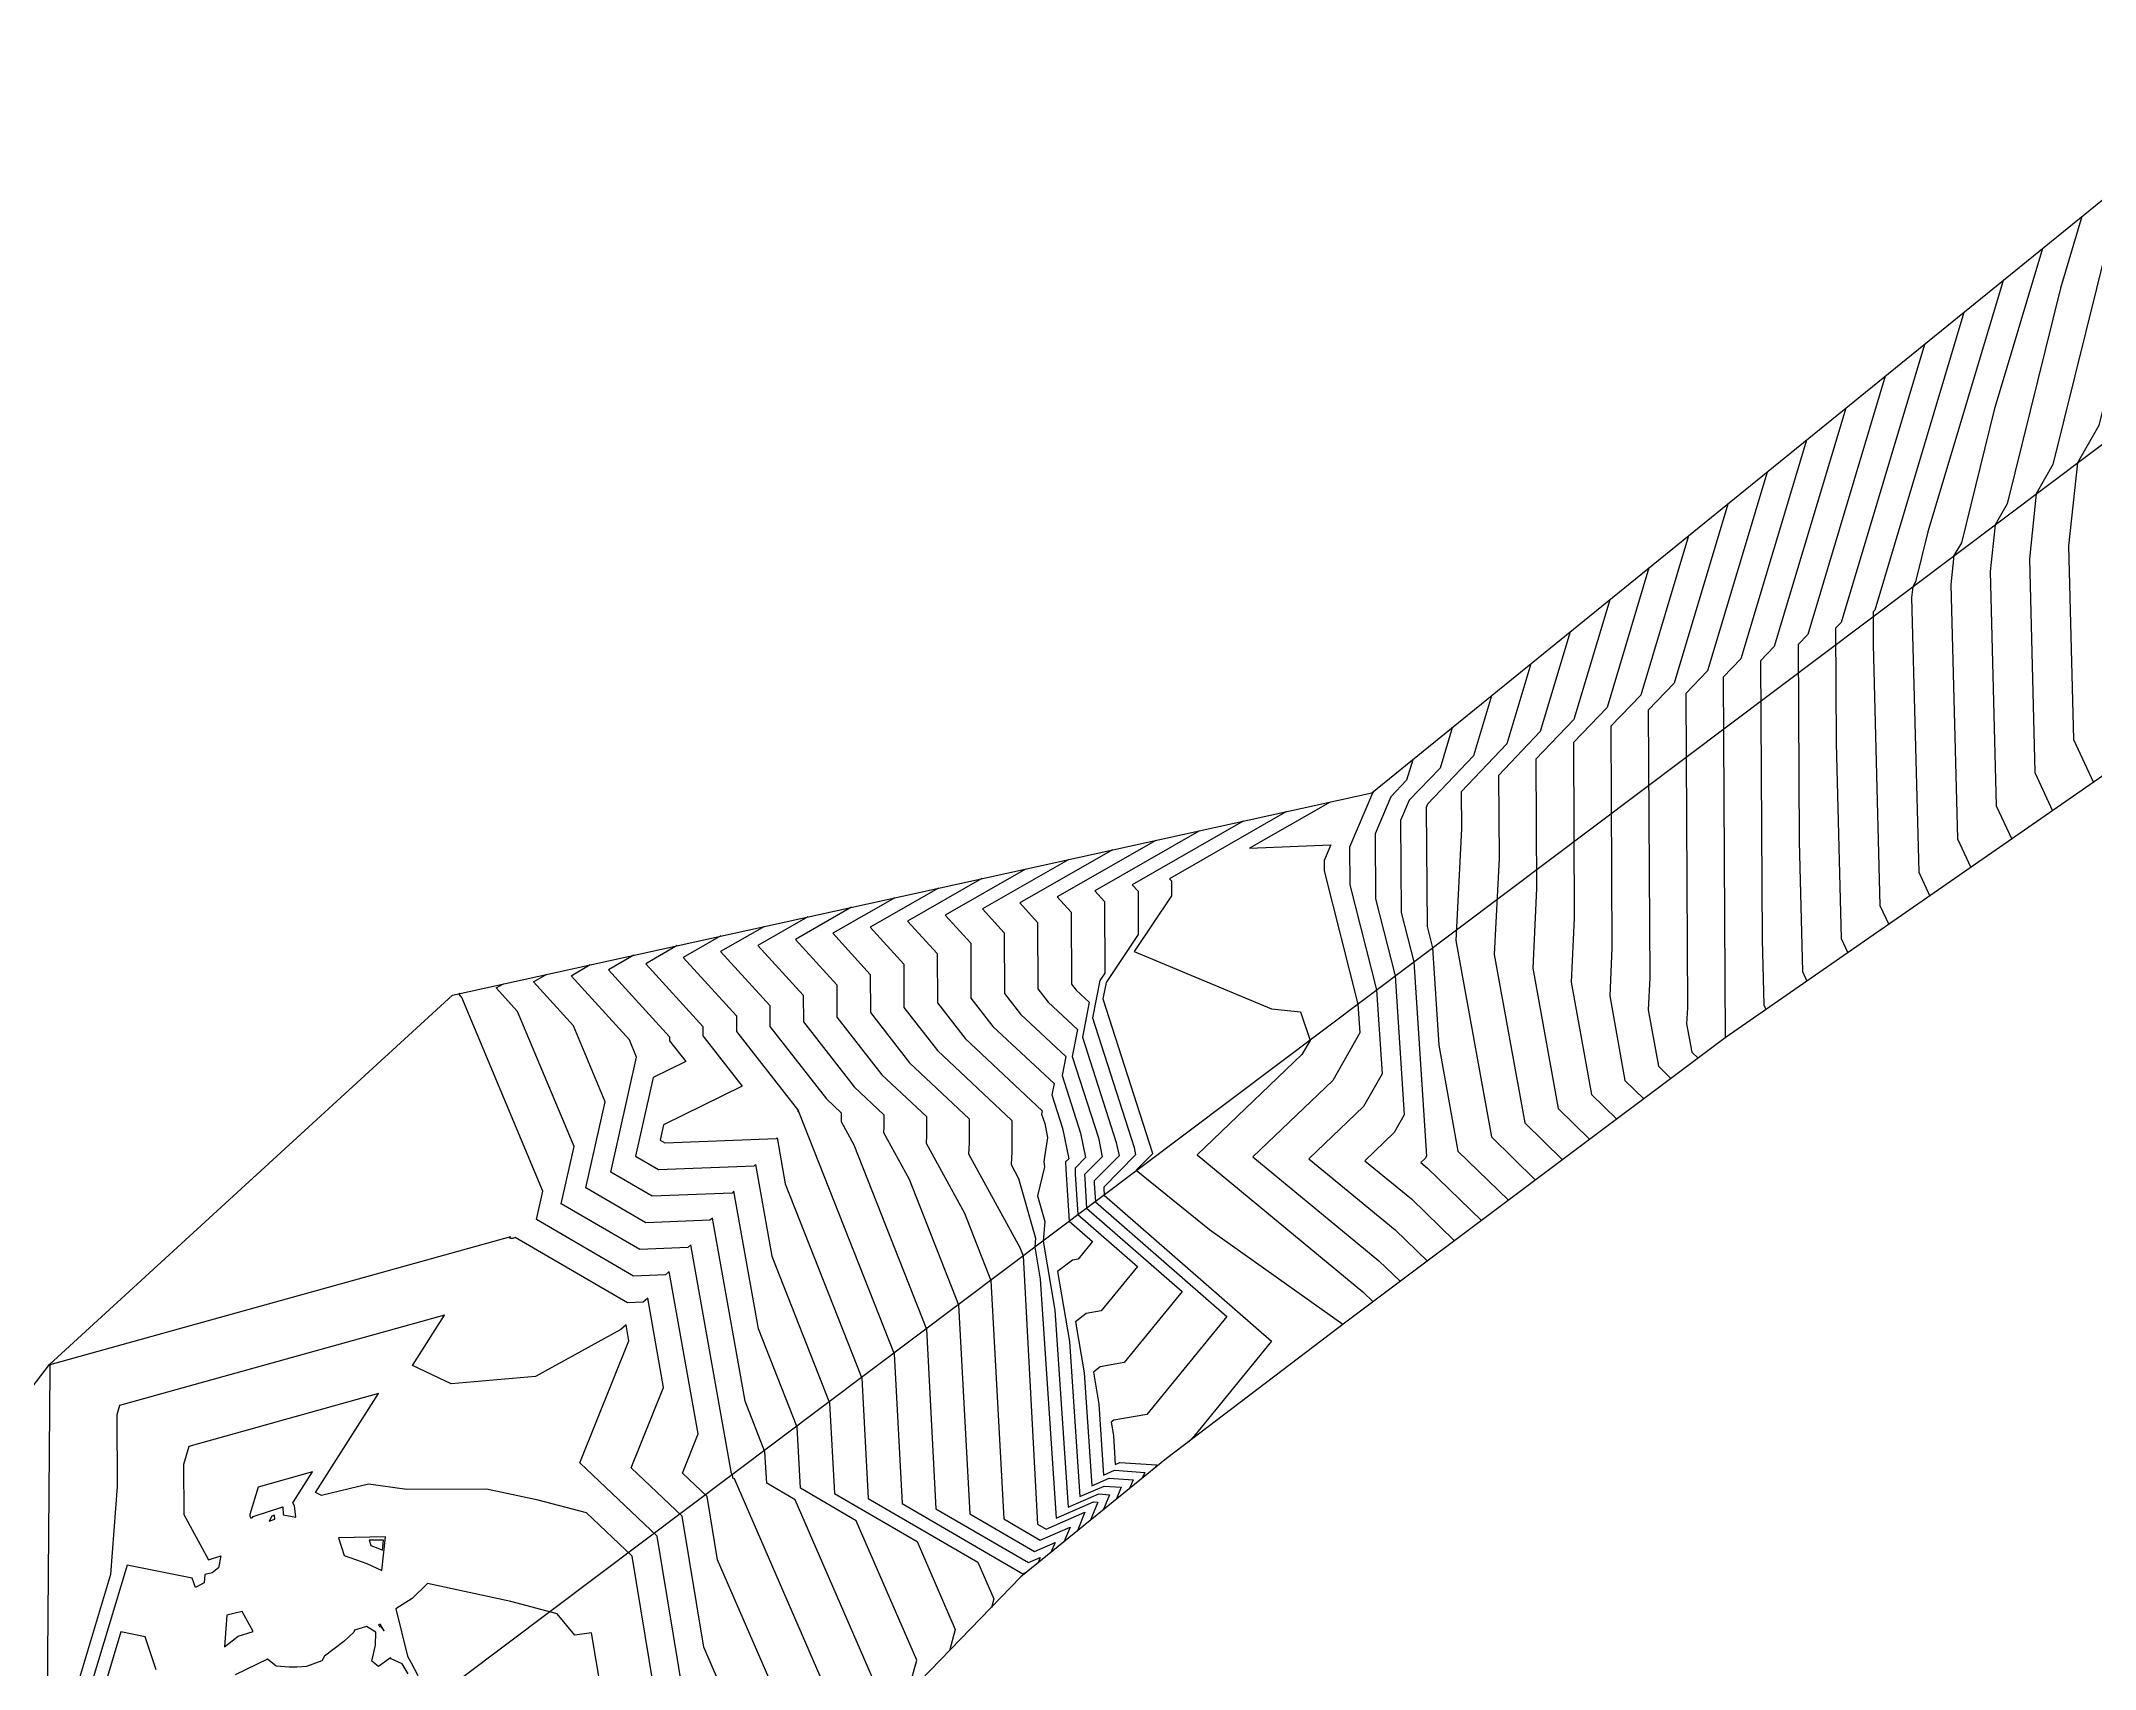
# Model space of a CAD drawing. Header units: metres. Extents: x 419533 to 423558, y 4805342 to 4807578.
# Drawn here: x 421936.5 to 422068.9, y 4806623.2 to 4806728.1 of the extents above; entities that cross this region are included whole.
import ezdxf

# ---------------------------------------------------------------- set-up
doc = ezdxf.new("R2010")
doc.units = ezdxf.units.M
doc.linetypes.add('PHANTOM', pattern=[2.5, 1.25, -0.25, 0.25, -0.25, 0.25, -0.25])
for name, color, linetype in [('C-TINN-BNDY', 110, 'Continuous'), ('C-TOPO-MAJR', 9, 'Continuous'), ('C-TOPO-MINR', 8, 'Continuous'), ('LS', 7, 'Continuous')]:
    doc.layers.add(name, color=color, linetype=linetype)
doc.styles.get("Standard").update_dxf_attribs({"font": 'simplex.shx'})

# ---------------------------------------------------------------- blocks, each defined once
blk = doc.blocks.new('AN30 +0 +0')
at = {"linetype": 'PHANTOM', "flags": 128}
for points in [[(0, -11.38), (0, 11.38)], [(-11.38, 0), (11.38, 0)]]:
    blk.add_lwpolyline(points, dxfattribs=at)
at = {"flags": 128}
blk.add_lwpolyline([(-4.74, -4.74), (-4.74, 4.74), (4.74, 4.74), (4.74, -4.74)], close=True, dxfattribs=at)
at = {"layer": 'LS', "insert": (-3.27, -0.38), "char_height": 0.5158, "width": 9.1359, "attachment_point": 1}
blk.add_mtext('AN30\\PBase +0 Leg +0', dxfattribs=at)
blk = doc.blocks.new('tower_bases_layout_1')
at = {"color": 31, "lineweight": 30, "true_color": 0xffbd7a, "elevation": 1718.01}
blk.add_lwpolyline([(423449.83, 4807399.59), (423130.59, 4807500.11), (421950.92, 4806613), (421795.04, 4806430.99), (421305.02, 4806147.04), (421305.02, 4806147.04), (420630.08, 4805770.97), (419765.16, 4805549.54), (419617.36, 4805580.09)], dxfattribs=at)
at = {"rotation": 43.1830892}
blk.add_blockref('AN30 +0 +0', (421950.92, 4806613, 1838.95), dxfattribs=at)
blk = doc.blocks.new('leg_extensions_profiles_1')
at = {"layer": 'C-TINN-BNDY', "color": 110, "linetype": 'Continuous', "lineweight": -3, "flags": 128}
for points in [[(421683.42, 4806388.82), (421712.4, 4806406.06), (421781.85, 4806450.72), (421828.57, 4806494), (421862.82, 4806545.2), (421884.36, 4806573.83), (421937.08, 4806642.77), (421963.05, 4806666.59), (422022.31, 4806679.62), (422070.08, 4806718.41), (422121.48, 4806758.6), (422172.4, 4806802.79), (422201.44, 4806820.08)], [(422235.26, 4806803.92), (422183.95, 4806768.39), (422107.16, 4806706.9), (422045.08, 4806663.83), (422020.72, 4806645.56), (422009.07, 4806636.71), (421999.69, 4806629.08), (421967.23, 4806595.58), (421935.55, 4806537.71), (421859.79, 4806483.77), (421831.91, 4806449.29), (421807.66, 4806419.57), (421750.74, 4806385.36), (421678.27, 4806345.24)]]:
    blk.add_lwpolyline(points, dxfattribs=at)
at = {"layer": 'C-TOPO-MAJR', "color": 9, "linetype": 'Continuous', "lineweight": -3, "flags": 128}
for points, elevation in [([(422074.69, 4806722.01), (422074.03, 4806721), (422074.02, 4806720.05), (422073.05, 4806718.21), (422072.47, 4806716.74), (422071.75, 4806716.02), (422072.09, 4806715.16), (422069.15, 4806703.3), (422067.78, 4806700.9), (422067.21, 4806695.55), (422067.53, 4806683.07), (422068.82, 4806680.29)], 1790), ([(422060.46, 4806710.59), (422054.71, 4806691.4), (422054.61, 4806691.29), (422054.62, 4806689.18), (422055.05, 4806672.37), (422055.62, 4806671.14)], 1795), ([(422047.77, 4806700.29), (422043.94, 4806687.48), (422042.54, 4806686.02), (422042.64, 4806665.77), (422042.59, 4806664.73), (422042.92, 4806662.91), (422043.33, 4806662.51)], 1800), ([(422035.09, 4806690), (422033.16, 4806683.57), (422030.47, 4806680.75), (422030.5, 4806675.39), (422030.19, 4806669.21), (422032.16, 4806658.35), (422034.6, 4806655.97)], 1805), ([(422022.4, 4806679.7), (422022.39, 4806679.65), (422022.35, 4806679.61), (422020.86, 4806676.12), (422020.88, 4806673.7), (422022.61, 4806666.92), (422022.96, 4806661.51), (422021.77, 4806659.41), (422018.25, 4806656.04), (422023.8, 4806651.45), (422025.88, 4806649.43)], 1810), ([(422008.39, 4806676.56), (422002.03, 4806672.92), (422002.92, 4806671.94), (422002.94, 4806667.3), (422003.24, 4806666.91), (422004.08, 4806666.12), (422003.65, 4806663.87), (422005.83, 4806657.08), (422006.01, 4806656.23), (422004.41, 4806654.61), (422004.41, 4806654.45), (422004.49, 4806653.27), (422012.95, 4806645.88), (422007.81, 4806639.56), (422005.68, 4806639.19), (422005.51, 4806639.05), (422005.65, 4806638.21), (422005.77, 4806636.34), (422006.07, 4806636.47), (422008.42, 4806636.3), (422008.35, 4806636.12)], 1815), ([(421994.37, 4806673.48), (421989.97, 4806670.96), (421992.14, 4806668.59), (421992.14, 4806665.78), (421994.3, 4806663.01), (421999.11, 4806658.5), (421999.1, 4806656.49), (421999.05, 4806655.66), (421999.54, 4806654.77), (422000.63, 4806650.92), (422000.58, 4806650.34), (422000.93, 4806648.28), (422001.96, 4806632.88), (422004.36, 4806633.93), (422004.64, 4806633.91), (422004.14, 4806632.7)], 1820), ([(421980.35, 4806670.4), (421977.92, 4806669.01), (421981.35, 4806665.24), (421981.35, 4806664.25), (421985.35, 4806659.13), (421985.29, 4806659.1), (421985.36, 4806659.1), (421985.36, 4806659.1), (421985.36, 4806659.08), (421991.51, 4806643.47), (421992.03, 4806633.81), (421999.8, 4806629.29), (421999.97, 4806629.36), (421999.94, 4806629.28)], 1825), ([(421986.99, 4806615.97), (421988.01, 4806619.76), (421981.22, 4806635.4), (421981.12, 4806635.46), (421981.11, 4806635.57), (421981.04, 4806635.75), (421978.41, 4806650.49), (421978.21, 4806650.31), (421975.12, 4806650.18), (421970.06, 4806653.14), (421970.89, 4806656.82), (421967.25, 4806665.53), (421965.87, 4806667.05), (421966.33, 4806667.31)], 1830), ([(421973.61, 4806616.05), (421972.02, 4806625.49), (421970.94, 4806625.34), (421969.8, 4806626.71), (421966.81, 4806627.5), (421961.43, 4806628.65), (421960.46, 4806627.69), (421959.41, 4806627.02), (421960.15, 4806623.97), (421960.39, 4806623.55), (421960.81, 4806622.72)], 1835), ([(421960.2, 4806622.83), (421959.81, 4806623.49), (421959.1, 4806623.81), (421959.05, 4806623.86), (421958.29, 4806623.3), (421957.85, 4806623.66), (421958.08, 4806624.68), (421958.12, 4806625.51), (421958.11, 4806625.52), (421957.5, 4806625.89), (421956.74, 4806625.65), (421956.69, 4806625.52), (421956.04, 4806624.92), (421954.81, 4806623.97), (421954.62, 4806623.68), (421953.64, 4806623.32), (421953.01, 4806623.26), (421952.52, 4806623.26), (421951.69, 4806623.34), (421951.13, 4806623.78), (421949.04, 4806622.78)], 1835), ([(421943.96, 4806623.1), (421943.25, 4806625.23), (421941.68, 4806625.54), (421940.69, 4806622.24)], 1835)]:
    blk.add_lwpolyline(points, dxfattribs=dict(at, elevation=elevation))
at = {"layer": 'C-TOPO-MAJR', "color": 9, "linetype": 'Continuous', "lineweight": -3, "elevation": 1835, "flags": 128}
for points in [[(421952.86, 4806633.66), (421952.77, 4806633.86), (421954.03, 4806635.85), (421950.52, 4806634.87), (421950, 4806633.1), (421950, 4806632.99), (421950.06, 4806632.88), (421950.17, 4806632.92), (421950.21, 4806632.98), (421952.11, 4806633.6), (421952.14, 4806633.09), (421952.95, 4806632.94), (421952.86, 4806633.66)], [(421958.73, 4806631.66), (421955.71, 4806631.61), (421956.07, 4806630.46), (421957.54, 4806629.96), (421958.5, 4806629.5), (421958.73, 4806631.66)], [(421950.2, 4806625.56), (421949.49, 4806626.85), (421948.51, 4806626.62), (421948.35, 4806624.57), (421949.24, 4806625.26), (421950.2, 4806625.56)], [(421958.39, 4806626.03), (421958.29, 4806626), (421958.31, 4806625.98), (421958.34, 4806625.88), (421958.43, 4806625.87), (421958.65, 4806625.62), (421958.39, 4806626.03)]]:
    blk.add_lwpolyline(points, close=True, dxfattribs=at)
at = {"layer": 'C-TOPO-MINR', "color": 8, "linetype": 'Continuous', "lineweight": -3, "flags": 128}
for points, elevation in [([(422070.87, 4806719.02), (422070.76, 4806718.85), (422070.75, 4806718.69), (422070.59, 4806718.37), (422070.49, 4806718.12), (422070.37, 4806718), (422070.42, 4806717.85), (422066.2, 4806700.78), (422065.12, 4806698.9), (422064.68, 4806694.71), (422065.04, 4806680.93), (422066.18, 4806678.46)], 1791), ([(422068.07, 4806716.77), (422066.69, 4806712.16), (422063.25, 4806698.26), (422062.47, 4806696.9), (422062.15, 4806693.88), (422062.54, 4806678.79), (422063.54, 4806676.63)], 1792), ([(422065.53, 4806714.71), (422062.41, 4806704.3), (422060.3, 4806695.74), (422059.82, 4806694.91), (422059.62, 4806693.05), (422060.05, 4806676.65), (422060.9, 4806674.8)], 1793), ([(422062.99, 4806712.65), (422058.14, 4806696.44), (422057.34, 4806693.22), (422057.16, 4806692.91), (422057.09, 4806692.21), (422057.55, 4806674.51), (422058.26, 4806672.97)], 1794), ([(422057.92, 4806708.53), (422052.55, 4806690.61), (422052.19, 4806690.24), (422052.23, 4806682.83), (422052.56, 4806670.23), (422052.98, 4806669.31)], 1796), ([(422055.38, 4806706.47), (422050.4, 4806689.83), (422049.78, 4806689.18), (422049.84, 4806676.48), (422050.06, 4806668.1), (422050.34, 4806667.48)], 1797), ([(422052.85, 4806704.41), (422048.24, 4806689.05), (422047.36, 4806688.13), (422047.45, 4806670.14), (422047.56, 4806665.96), (422047.7, 4806665.65)], 1798), ([(422050.31, 4806702.35), (422046.09, 4806688.26), (422044.95, 4806687.07), (422045.07, 4806663.84), (422045.07, 4806663.84), (422045.07, 4806663.82), (422045.07, 4806663.82)], 1799), ([(422045.24, 4806698.23), (422041.78, 4806686.7), (422040.12, 4806684.96), (422040.21, 4806667.69), (422040.11, 4806665.63), (422040.77, 4806662), (422041.58, 4806661.21)], 1801), ([(422042.7, 4806696.18), (422039.63, 4806685.92), (422037.71, 4806683.91), (422037.78, 4806669.62), (422037.63, 4806666.53), (422038.61, 4806661.09), (422039.84, 4806659.9)], 1802), ([(422040.16, 4806694.12), (422037.47, 4806685.13), (422035.3, 4806682.86), (422035.35, 4806671.54), (422035.15, 4806667.42), (422036.46, 4806660.18), (422038.09, 4806658.59)], 1803), ([(422037.63, 4806692.06), (422035.32, 4806684.35), (422032.88, 4806681.8), (422032.92, 4806673.46), (422032.67, 4806668.32), (422034.31, 4806659.27), (422036.35, 4806657.28)], 1804), ([(422032.55, 4806687.94), (422031.01, 4806682.78), (422028.05, 4806679.69), (422028.07, 4806677.31), (422027.71, 4806670.11), (422030.01, 4806657.44), (422032.86, 4806654.66)], 1806), ([(422030.01, 4806685.88), (422028.85, 4806682), (422025.89, 4806678.9), (422025.8, 4806678.68), (422025.86, 4806671.01), (422026.21, 4806669.63), (422026.62, 4806663.35), (422027.85, 4806656.53), (422031.12, 4806653.36)], 1807), ([(422027.48, 4806683.82), (422026.7, 4806681.22), (422024.71, 4806679.14), (422024.15, 4806677.83), (422024.2, 4806671.91), (422025.01, 4806668.72), (422025.82, 4806656.21), (422025.73, 4806656.05), (422025.46, 4806655.79), (422025.89, 4806655.44), (422029.37, 4806652.05)], 1808), ([(422024.94, 4806681.76), (422024.54, 4806680.43), (422023.53, 4806679.37), (422022.51, 4806676.97), (422022.54, 4806672.8), (422023.81, 4806667.82), (422024.39, 4806658.86), (422023.75, 4806657.73), (422021.85, 4806655.91), (422024.85, 4806653.45), (422027.63, 4806650.74)], 1809), ([(422019.61, 4806679.03), (422014.42, 4806676.06), (422019.65, 4806676.27), (422019.22, 4806675.27), (422019.22, 4806674.6), (422021.41, 4806666.01), (422021.53, 4806664.16), (422019.78, 4806661.08), (422014.64, 4806656.16), (422022.76, 4806649.46), (422024.14, 4806648.12)], 1811), ([(422014, 4806677.79), (422006.85, 4806673.7), (422007.24, 4806673.28), (422007.24, 4806670.5), (422005.17, 4806667.4), (422004.96, 4806666.34), (422008.14, 4806656.46), (422008.16, 4806656.36), (422007.12, 4806655.3), (422011.84, 4806651.47), (422020.44, 4806645.38), (422020.29, 4806645.24)], 1813), ([(422016.81, 4806678.41), (422009.26, 4806674.09), (422009.39, 4806673.95), (422009.4, 4806672.99), (422006.98, 4806669.39), (422015.84, 4806665.69), (422017.71, 4806665.51), (422018.32, 4806663.67), (422017.8, 4806662.76), (422011.04, 4806656.29), (422021.72, 4806647.47), (422022.39, 4806646.81)], 1812), ([(422011.2, 4806677.18), (422004.44, 4806673.31), (422005.08, 4806672.61), (422005.09, 4806668), (422004.77, 4806667.53), (422004.3, 4806665.11), (422006.99, 4806656.77), (422007.08, 4806656.29), (422005.02, 4806654.21), (422005.03, 4806654.14), (422005.06, 4806653.68), (422015.83, 4806644.28), (422010.84, 4806638.14), (422010.48, 4806637.77)], 1814), ([(422002.78, 4806675.33), (421997.21, 4806672.14), (421998.61, 4806670.6), (421998.62, 4806666.69), (421999.66, 4806665.35), (422002.57, 4806662.62), (422002.34, 4806661.4), (422003.53, 4806657.69), (422003.85, 4806656.11), (422003.18, 4806655.43), (422003.19, 4806655.05), (422003.35, 4806652.44), (422007.19, 4806649.09), (422004.86, 4806646.23), (422003.9, 4806646.06), (422003.2, 4806645.53), (422003.76, 4806642.24), (422004.25, 4806634.96), (422005.38, 4806635.45), (422006.91, 4806635.34), (422006.67, 4806634.75)], 1817), ([(422005.59, 4806675.95), (421999.62, 4806672.53), (422000.76, 4806671.27), (422000.78, 4806666.99), (422001.45, 4806666.13), (422003.33, 4806664.37), (422002.99, 4806662.63), (422004.68, 4806657.38), (422004.93, 4806656.17), (422003.79, 4806655.02), (422003.8, 4806654.75), (422003.92, 4806652.85), (422010.07, 4806647.49), (422006.33, 4806642.9), (422004.79, 4806642.63), (422004.36, 4806642.29), (422004.71, 4806640.22), (422005.01, 4806635.65), (422005.72, 4806635.96), (422007.67, 4806635.82), (422007.51, 4806635.44)], 1816), ([(421997.17, 4806674.1), (421992.38, 4806671.35), (421994.29, 4806669.26), (421994.3, 4806666.08), (421996.09, 4806663.79), (422001.06, 4806659.13), (422001.02, 4806658.92), (422001.22, 4806658.3), (422001.4, 4806657.41), (422001.2, 4806656.17), (422001.17, 4806655.84), (422001.2, 4806655.52), (422000.76, 4806653.64), (422001.23, 4806651.99), (422001.12, 4806650.72), (422001.87, 4806646.27), (422002.72, 4806633.57), (422004.7, 4806634.44), (422005.39, 4806634.38), (422004.98, 4806633.38)], 1819), ([(421999.98, 4806674.71), (421994.8, 4806671.74), (421996.45, 4806669.93), (421996.46, 4806666.39), (421997.87, 4806664.57), (422001.82, 4806660.88), (422001.68, 4806660.16), (422002.37, 4806658), (422002.77, 4806656.04), (422002.56, 4806655.83), (422002.58, 4806655.36), (422002.79, 4806652.02), (422004.3, 4806650.7), (422003.38, 4806649.56), (422003, 4806649.5), (422002.05, 4806648.76), (422002.82, 4806644.25), (422003.48, 4806634.26), (422005.04, 4806634.94), (422006.15, 4806634.86), (422005.83, 4806634.07)], 1818), ([(421991.57, 4806672.86), (421987.56, 4806670.57), (421989.98, 4806667.92), (421989.99, 4806665.47), (421992.51, 4806662.23), (421996.36, 4806658.62), (421996.35, 4806657.01), (421996.31, 4806656.35), (421999.61, 4806650.32), (421999.82, 4806649.78), (422000.76, 4806632.49), (422001.31, 4806632.17), (422003.81, 4806633.26), (422003.3, 4806632.01)], 1821), ([(421983.15, 4806671.01), (421980.33, 4806669.4), (421983.51, 4806665.91), (421983.51, 4806664.56), (421987.15, 4806659.89), (421988.1, 4806658.99), (421988.1, 4806658.59), (421988.09, 4806658.43), (421988.91, 4806656.93), (421993.59, 4806645.05), (421994.21, 4806633.48), (422000.18, 4806630.01), (422000.93, 4806630.34), (422000.78, 4806629.96)], 1824), ([(421985.96, 4806671.63), (421982.74, 4806669.79), (421985.66, 4806666.58), (421985.67, 4806664.86), (421988.93, 4806660.67), (421990.86, 4806658.87), (421990.85, 4806658.07), (421990.83, 4806657.74), (421992.48, 4806654.73), (421995.67, 4806646.62), (421996.4, 4806633.15), (422000.56, 4806630.73), (422001.89, 4806631.31), (422001.62, 4806630.65)], 1823), ([(421988.76, 4806672.25), (421985.15, 4806670.18), (421987.82, 4806667.25), (421987.83, 4806665.17), (421990.72, 4806661.45), (421993.61, 4806658.75), (421993.6, 4806657.54), (421993.57, 4806657.04), (421996.04, 4806652.53), (421997.74, 4806648.2), (421998.58, 4806632.82), (422000.93, 4806631.45), (422002.85, 4806632.29), (422002.46, 4806631.33)], 1822), ([(421977.54, 4806669.78), (421975.51, 4806668.61), (421979.19, 4806664.57), (421979.19, 4806663.95), (421981.71, 4806660.72), (421976.66, 4806658.22), (421976.44, 4806657.23), (421976.73, 4806657.06), (421983.93, 4806657.34), (421983.97, 4806657.38), (421984.5, 4806654.42), (421989.43, 4806641.89), (421989.85, 4806634.14), (421996.91, 4806630.03), (421997.93, 4806627.67), (421997.78, 4806627.1)], 1826), ([(421992.38, 4806621.54), (421992.97, 4806623.72), (421989.06, 4806632.71), (421985.49, 4806634.8), (421985.27, 4806638.73), (421982.77, 4806645.08), (421981.19, 4806653.94), (421981.07, 4806653.82), (421975.93, 4806653.62), (421973.25, 4806655.18), (421974.92, 4806662.58), (421974.45, 4806663.7), (421970.69, 4806667.83), (421971.93, 4806668.55)], 1828), ([(421974.74, 4806669.16), (421973.1, 4806668.22), (421977.03, 4806663.9), (421977.04, 4806663.64), (421978.08, 4806662.31), (421975.99, 4806661.27), (421974.84, 4806656.21), (421976.33, 4806655.34), (421982.5, 4806655.58), (421982.58, 4806655.66), (421983.64, 4806649.75), (421987.35, 4806640.31), (421987.67, 4806634.47), (421992.99, 4806631.37), (421995.45, 4806625.69), (421995.08, 4806624.32)], 1827), ([(421989.69, 4806618.75), (421990.49, 4806621.74), (421985.14, 4806634.06), (421983.3, 4806635.13), (421983.19, 4806637.15), (421981.91, 4806640.41), (421979.8, 4806652.21), (421979.64, 4806652.07), (421975.52, 4806651.9), (421971.65, 4806654.16), (421972.9, 4806659.7), (421970.85, 4806664.61), (421968.28, 4806667.44), (421969.13, 4806667.93)], 1829), ([(421984.29, 4806613.19), (421985.53, 4806617.78), (421980.14, 4806630.18), (421979.47, 4806634.27), (421977.88, 4806635.78), (421978.89, 4806638.3), (421977.02, 4806648.77), (421976.77, 4806648.55), (421974.72, 4806648.46), (421968.46, 4806652.12), (421968.87, 4806653.94), (421963.65, 4806666.44), (421963.46, 4806666.66), (421963.52, 4806666.7)], 1831), ([(421983.04, 4806615.8), (421979.24, 4806624.56), (421977.85, 4806632.99), (421974.57, 4806636.11), (421976.66, 4806641.3), (421975.63, 4806647.05), (421975.34, 4806646.79), (421974.32, 4806646.75), (421967.08, 4806650.97), (421966.94, 4806650.9), (421966.81, 4806650.89), (421966.74, 4806650.92), (421966.8, 4806651), (421937.11, 4806642.75), (421937.11, 4806642.75), (421937.11, 4806642.72), (421937.09, 4806642.4), (421936.91, 4806618.72)], 1832), ([(421978.34, 4806618.94), (421976.24, 4806631.71), (421971.26, 4806636.44), (421974.42, 4806644.3), (421974.24, 4806645.33), (421973.91, 4806645.03), (421968.39, 4806642), (421962.97, 4806641.52), (421960.48, 4806642.72), (421962.54, 4806645.95), (421941.58, 4806640.13), (421941.41, 4806639.53), (421941.44, 4806634.91), (421941.01, 4806629.24), (421938.17, 4806619.79)], 1833), ([(421977.44, 4806613.32), (421974.62, 4806630.43), (421971.69, 4806633.22), (421968.57, 4806634.04), (421965.24, 4806634.75), (421960.1, 4806634.71), (421957.63, 4806635.06), (421954.6, 4806634.33), (421954.22, 4806634.52), (421958.29, 4806640.9), (421946.05, 4806637.5), (421945.71, 4806636.32), (421945.73, 4806633.11), (421947.32, 4806630.19), (421948.13, 4806630.45), (421947.97, 4806629.66), (421947.56, 4806629.34), (421947.09, 4806629.23), (421947.05, 4806628.71), (421946.48, 4806628.41), (421946.28, 4806629.01), (421942.08, 4806629.84), (421939.43, 4806621.02)], 1834)]:
    blk.add_lwpolyline(points, dxfattribs=dict(at, elevation=elevation))
for points, elevation in [([(421951.58, 4806633.06), (421951.4, 4806633), (421951.23, 4806632.68), (421951.6, 4806632.8), (421951.58, 4806633.06)], 1834), ([(421958.6, 4806631.46), (421957.68, 4806631.45), (421957.79, 4806631.1), (421958.24, 4806630.94), (421958.53, 4806630.8), (421958.6, 4806631.46)], 1836)]:
    blk.add_lwpolyline(points, close=True, dxfattribs=dict(at, elevation=elevation))

msp = doc.modelspace()

# ---------------------------------------------------------------- linework, layer by layer
at = {"layer": 'C-TOPO-MAJR', "color": 9, "linetype": 'Continuous', "lineweight": -3, "flags": 128}
for points, elevation in [([(422074.69, 4806722.01), (422074.03, 4806721), (422074.02, 4806720.05), (422073.05, 4806718.21), (422072.47, 4806716.74), (422071.75, 4806716.02), (422072.09, 4806715.16), (422069.15, 4806703.3), (422067.78, 4806700.9), (422067.21, 4806695.55), (422067.53, 4806683.07), (422068.82, 4806680.29)], 1790), ([(422060.46, 4806710.59), (422054.71, 4806691.4), (422054.61, 4806691.29), (422054.62, 4806689.18), (422055.05, 4806672.37), (422055.62, 4806671.14)], 1795), ([(422047.77, 4806700.29), (422043.94, 4806687.48), (422042.54, 4806686.02), (422042.64, 4806665.77), (422042.59, 4806664.73), (422042.92, 4806662.91), (422043.33, 4806662.51)], 1800), ([(422035.09, 4806690), (422033.16, 4806683.57), (422030.47, 4806680.75), (422030.5, 4806675.39), (422030.19, 4806669.21), (422032.16, 4806658.35), (422034.6, 4806655.97)], 1805), ([(422022.4, 4806679.7), (422022.39, 4806679.65), (422022.35, 4806679.61), (422020.86, 4806676.12), (422020.88, 4806673.7), (422022.61, 4806666.92), (422022.96, 4806661.51), (422021.77, 4806659.41), (422018.25, 4806656.04), (422023.8, 4806651.45), (422025.88, 4806649.43)], 1810), ([(422008.39, 4806676.56), (422002.03, 4806672.92), (422002.92, 4806671.94), (422002.94, 4806667.3), (422003.24, 4806666.91), (422004.08, 4806666.12), (422003.65, 4806663.87), (422005.83, 4806657.08), (422006.01, 4806656.23), (422004.41, 4806654.61), (422004.41, 4806654.45), (422004.49, 4806653.27), (422012.95, 4806645.88), (422007.81, 4806639.56), (422005.68, 4806639.19), (422005.51, 4806639.05), (422005.65, 4806638.21), (422005.77, 4806636.34), (422006.07, 4806636.47), (422008.42, 4806636.3), (422008.35, 4806636.12)], 1815), ([(421994.37, 4806673.48), (421989.97, 4806670.96), (421992.14, 4806668.59), (421992.14, 4806665.78), (421994.3, 4806663.01), (421999.11, 4806658.5), (421999.1, 4806656.49), (421999.05, 4806655.66), (421999.54, 4806654.77), (422000.63, 4806650.92), (422000.58, 4806650.34), (422000.93, 4806648.28), (422001.96, 4806632.88), (422004.36, 4806633.93), (422004.64, 4806633.91), (422004.14, 4806632.7)], 1820), ([(421980.35, 4806670.4), (421977.92, 4806669.01), (421981.35, 4806665.24), (421981.35, 4806664.25), (421985.35, 4806659.13), (421985.29, 4806659.1), (421985.36, 4806659.1), (421985.36, 4806659.1), (421985.36, 4806659.08), (421991.51, 4806643.47), (421992.03, 4806633.81), (421999.8, 4806629.29), (421999.97, 4806629.36), (421999.94, 4806629.28)], 1825), ([(421986.99, 4806615.97), (421988.01, 4806619.76), (421981.22, 4806635.4), (421981.12, 4806635.46), (421981.11, 4806635.57), (421981.04, 4806635.75), (421978.41, 4806650.49), (421978.21, 4806650.31), (421975.12, 4806650.18), (421970.06, 4806653.14), (421970.89, 4806656.82), (421967.25, 4806665.53), (421965.87, 4806667.05), (421966.33, 4806667.31)], 1830), ([(421973.61, 4806616.05), (421972.02, 4806625.49), (421970.94, 4806625.34), (421969.8, 4806626.71), (421966.81, 4806627.5), (421961.43, 4806628.65), (421960.46, 4806627.69), (421959.41, 4806627.02), (421960.15, 4806623.97), (421960.39, 4806623.55), (421960.81, 4806622.72)], 1835), ([(421943.96, 4806623.1), (421943.25, 4806625.23), (421941.68, 4806625.54), (421940.69, 4806622.24)], 1835), ([(421960.2, 4806622.83), (421959.81, 4806623.49), (421959.1, 4806623.81), (421959.05, 4806623.86), (421958.29, 4806623.3), (421957.85, 4806623.66), (421958.08, 4806624.68), (421958.12, 4806625.51), (421958.11, 4806625.52), (421957.5, 4806625.89), (421956.74, 4806625.65), (421956.69, 4806625.52), (421956.04, 4806624.92), (421954.81, 4806623.97), (421954.62, 4806623.68), (421953.64, 4806623.32), (421953.01, 4806623.26), (421952.52, 4806623.26), (421951.69, 4806623.34), (421951.13, 4806623.78), (421949.04, 4806622.78)], 1835)]:
    msp.add_lwpolyline(points, dxfattribs=dict(at, elevation=elevation))
at = {"layer": 'C-TOPO-MAJR', "color": 9, "linetype": 'Continuous', "lineweight": -3, "elevation": 1835, "flags": 128}
for points in [[(421952.86, 4806633.66), (421952.77, 4806633.86), (421954.03, 4806635.85), (421950.52, 4806634.87), (421950, 4806633.1), (421950, 4806632.99), (421950.06, 4806632.88), (421950.17, 4806632.92), (421950.21, 4806632.98), (421952.11, 4806633.6), (421952.14, 4806633.09), (421952.95, 4806632.94), (421952.86, 4806633.66)], [(421958.73, 4806631.66), (421955.71, 4806631.61), (421956.07, 4806630.46), (421957.54, 4806629.96), (421958.5, 4806629.5), (421958.73, 4806631.66)], [(421950.2, 4806625.56), (421949.49, 4806626.85), (421948.51, 4806626.62), (421948.35, 4806624.57), (421949.24, 4806625.26), (421950.2, 4806625.56)], [(421958.39, 4806626.03), (421958.29, 4806626), (421958.31, 4806625.98), (421958.34, 4806625.88), (421958.43, 4806625.87), (421958.65, 4806625.62), (421958.39, 4806626.03)]]:
    msp.add_lwpolyline(points, close=True, dxfattribs=at)
at = {"layer": 'C-TOPO-MINR', "color": 8, "linetype": 'Continuous', "lineweight": -3, "flags": 128}
for points, elevation in [([(422070.87, 4806719.02), (422070.76, 4806718.85), (422070.75, 4806718.69), (422070.59, 4806718.37), (422070.49, 4806718.12), (422070.37, 4806718), (422070.42, 4806717.85), (422066.2, 4806700.78), (422065.12, 4806698.9), (422064.68, 4806694.71), (422065.04, 4806680.93), (422066.18, 4806678.46)], 1791), ([(422068.07, 4806716.77), (422066.69, 4806712.16), (422063.25, 4806698.26), (422062.47, 4806696.9), (422062.15, 4806693.88), (422062.54, 4806678.79), (422063.54, 4806676.63)], 1792), ([(422065.53, 4806714.71), (422062.41, 4806704.3), (422060.3, 4806695.74), (422059.82, 4806694.91), (422059.62, 4806693.05), (422060.05, 4806676.65), (422060.9, 4806674.8)], 1793), ([(422062.99, 4806712.65), (422058.14, 4806696.44), (422057.34, 4806693.22), (422057.16, 4806692.91), (422057.09, 4806692.21), (422057.55, 4806674.51), (422058.26, 4806672.97)], 1794), ([(422057.92, 4806708.53), (422052.55, 4806690.61), (422052.19, 4806690.24), (422052.23, 4806682.83), (422052.56, 4806670.23), (422052.98, 4806669.31)], 1796), ([(422055.38, 4806706.47), (422050.4, 4806689.83), (422049.78, 4806689.18), (422049.84, 4806676.48), (422050.06, 4806668.1), (422050.34, 4806667.48)], 1797), ([(422052.85, 4806704.41), (422048.24, 4806689.05), (422047.36, 4806688.13), (422047.45, 4806670.14), (422047.56, 4806665.96), (422047.7, 4806665.65)], 1798), ([(422050.31, 4806702.35), (422046.09, 4806688.26), (422044.95, 4806687.07), (422045.07, 4806663.84), (422045.07, 4806663.84), (422045.07, 4806663.82), (422045.07, 4806663.82)], 1799), ([(422045.24, 4806698.23), (422041.78, 4806686.7), (422040.12, 4806684.96), (422040.21, 4806667.69), (422040.11, 4806665.63), (422040.77, 4806662), (422041.58, 4806661.21)], 1801), ([(422042.7, 4806696.18), (422039.63, 4806685.92), (422037.71, 4806683.91), (422037.78, 4806669.62), (422037.63, 4806666.53), (422038.61, 4806661.09), (422039.84, 4806659.9)], 1802), ([(422040.16, 4806694.12), (422037.47, 4806685.13), (422035.3, 4806682.86), (422035.35, 4806671.54), (422035.15, 4806667.42), (422036.46, 4806660.18), (422038.09, 4806658.59)], 1803), ([(422037.63, 4806692.06), (422035.32, 4806684.35), (422032.88, 4806681.8), (422032.92, 4806673.46), (422032.67, 4806668.32), (422034.31, 4806659.27), (422036.35, 4806657.28)], 1804), ([(422032.55, 4806687.94), (422031.01, 4806682.78), (422028.05, 4806679.69), (422028.07, 4806677.31), (422027.71, 4806670.11), (422030.01, 4806657.44), (422032.86, 4806654.66)], 1806), ([(422030.01, 4806685.88), (422028.85, 4806682), (422025.89, 4806678.9), (422025.8, 4806678.68), (422025.86, 4806671.01), (422026.21, 4806669.63), (422026.62, 4806663.35), (422027.85, 4806656.53), (422031.12, 4806653.36)], 1807), ([(422027.48, 4806683.82), (422026.7, 4806681.22), (422024.71, 4806679.14), (422024.15, 4806677.83), (422024.2, 4806671.91), (422025.01, 4806668.72), (422025.82, 4806656.21), (422025.73, 4806656.05), (422025.46, 4806655.79), (422025.89, 4806655.44), (422029.37, 4806652.05)], 1808), ([(422024.94, 4806681.76), (422024.54, 4806680.43), (422023.53, 4806679.37), (422022.51, 4806676.97), (422022.54, 4806672.8), (422023.81, 4806667.82), (422024.39, 4806658.86), (422023.75, 4806657.73), (422021.85, 4806655.91), (422024.85, 4806653.45), (422027.63, 4806650.74)], 1809), ([(422019.61, 4806679.03), (422014.42, 4806676.06), (422019.65, 4806676.27), (422019.22, 4806675.27), (422019.22, 4806674.6), (422021.41, 4806666.01), (422021.53, 4806664.16), (422019.78, 4806661.08), (422014.64, 4806656.16), (422022.76, 4806649.46), (422024.14, 4806648.12)], 1811), ([(422014, 4806677.79), (422006.85, 4806673.7), (422007.24, 4806673.28), (422007.24, 4806670.5), (422005.17, 4806667.4), (422004.96, 4806666.34), (422008.14, 4806656.46), (422008.16, 4806656.36), (422007.12, 4806655.3), (422011.84, 4806651.47), (422020.44, 4806645.38), (422020.29, 4806645.24)], 1813), ([(422016.81, 4806678.41), (422009.26, 4806674.09), (422009.39, 4806673.95), (422009.4, 4806672.99), (422006.98, 4806669.39), (422015.84, 4806665.69), (422017.71, 4806665.51), (422018.32, 4806663.67), (422017.8, 4806662.76), (422011.04, 4806656.29), (422021.72, 4806647.47), (422022.39, 4806646.81)], 1812), ([(422011.2, 4806677.18), (422004.44, 4806673.31), (422005.08, 4806672.61), (422005.09, 4806668), (422004.77, 4806667.53), (422004.3, 4806665.11), (422006.99, 4806656.77), (422007.08, 4806656.29), (422005.02, 4806654.21), (422005.03, 4806654.14), (422005.06, 4806653.68), (422015.83, 4806644.28), (422010.84, 4806638.14), (422010.48, 4806637.77)], 1814), ([(422002.78, 4806675.33), (421997.21, 4806672.14), (421998.61, 4806670.6), (421998.62, 4806666.69), (421999.66, 4806665.35), (422002.57, 4806662.62), (422002.34, 4806661.4), (422003.53, 4806657.69), (422003.85, 4806656.11), (422003.18, 4806655.43), (422003.19, 4806655.05), (422003.35, 4806652.44), (422007.19, 4806649.09), (422004.86, 4806646.23), (422003.9, 4806646.06), (422003.2, 4806645.53), (422003.76, 4806642.24), (422004.25, 4806634.96), (422005.38, 4806635.45), (422006.91, 4806635.34), (422006.67, 4806634.75)], 1817), ([(422005.59, 4806675.95), (421999.62, 4806672.53), (422000.76, 4806671.27), (422000.78, 4806666.99), (422001.45, 4806666.13), (422003.33, 4806664.37), (422002.99, 4806662.63), (422004.68, 4806657.38), (422004.93, 4806656.17), (422003.79, 4806655.02), (422003.8, 4806654.75), (422003.92, 4806652.85), (422010.07, 4806647.49), (422006.33, 4806642.9), (422004.79, 4806642.63), (422004.36, 4806642.29), (422004.71, 4806640.22), (422005.01, 4806635.65), (422005.72, 4806635.96), (422007.67, 4806635.82), (422007.51, 4806635.44)], 1816), ([(421997.17, 4806674.1), (421992.38, 4806671.35), (421994.29, 4806669.26), (421994.3, 4806666.08), (421996.09, 4806663.79), (422001.06, 4806659.13), (422001.02, 4806658.92), (422001.22, 4806658.3), (422001.4, 4806657.41), (422001.2, 4806656.17), (422001.17, 4806655.84), (422001.2, 4806655.52), (422000.76, 4806653.64), (422001.23, 4806651.99), (422001.12, 4806650.72), (422001.87, 4806646.27), (422002.72, 4806633.57), (422004.7, 4806634.44), (422005.39, 4806634.38), (422004.98, 4806633.38)], 1819), ([(421999.98, 4806674.71), (421994.8, 4806671.74), (421996.45, 4806669.93), (421996.46, 4806666.39), (421997.87, 4806664.57), (422001.82, 4806660.88), (422001.68, 4806660.16), (422002.37, 4806658), (422002.77, 4806656.04), (422002.56, 4806655.83), (422002.58, 4806655.36), (422002.79, 4806652.02), (422004.3, 4806650.7), (422003.38, 4806649.56), (422003, 4806649.5), (422002.05, 4806648.76), (422002.82, 4806644.25), (422003.48, 4806634.26), (422005.04, 4806634.94), (422006.15, 4806634.86), (422005.83, 4806634.07)], 1818), ([(421991.57, 4806672.86), (421987.56, 4806670.57), (421989.98, 4806667.92), (421989.99, 4806665.47), (421992.51, 4806662.23), (421996.36, 4806658.62), (421996.35, 4806657.01), (421996.31, 4806656.35), (421999.61, 4806650.32), (421999.82, 4806649.78), (422000.76, 4806632.49), (422001.31, 4806632.17), (422003.81, 4806633.26), (422003.3, 4806632.01)], 1821), ([(421983.15, 4806671.01), (421980.33, 4806669.4), (421983.51, 4806665.91), (421983.51, 4806664.56), (421987.15, 4806659.89), (421988.1, 4806658.99), (421988.1, 4806658.59), (421988.09, 4806658.43), (421988.91, 4806656.93), (421993.59, 4806645.05), (421994.21, 4806633.48), (422000.18, 4806630.01), (422000.93, 4806630.34), (422000.78, 4806629.96)], 1824), ([(421985.96, 4806671.63), (421982.74, 4806669.79), (421985.66, 4806666.58), (421985.67, 4806664.86), (421988.93, 4806660.67), (421990.86, 4806658.87), (421990.85, 4806658.07), (421990.83, 4806657.74), (421992.48, 4806654.73), (421995.67, 4806646.62), (421996.4, 4806633.15), (422000.56, 4806630.73), (422001.89, 4806631.31), (422001.62, 4806630.65)], 1823), ([(421988.76, 4806672.25), (421985.15, 4806670.18), (421987.82, 4806667.25), (421987.83, 4806665.17), (421990.72, 4806661.45), (421993.61, 4806658.75), (421993.6, 4806657.54), (421993.57, 4806657.04), (421996.04, 4806652.53), (421997.74, 4806648.2), (421998.58, 4806632.82), (422000.93, 4806631.45), (422002.85, 4806632.29), (422002.46, 4806631.33)], 1822), ([(421977.54, 4806669.78), (421975.51, 4806668.61), (421979.19, 4806664.57), (421979.19, 4806663.95), (421981.71, 4806660.72), (421976.66, 4806658.22), (421976.44, 4806657.23), (421976.73, 4806657.06), (421983.93, 4806657.34), (421983.97, 4806657.38), (421984.5, 4806654.42), (421989.43, 4806641.89), (421989.85, 4806634.14), (421996.91, 4806630.03), (421997.93, 4806627.67), (421997.78, 4806627.1)], 1826), ([(421992.38, 4806621.54), (421992.97, 4806623.72), (421989.06, 4806632.71), (421985.49, 4806634.8), (421985.27, 4806638.73), (421982.77, 4806645.08), (421981.19, 4806653.94), (421981.07, 4806653.82), (421975.93, 4806653.62), (421973.25, 4806655.18), (421974.92, 4806662.58), (421974.45, 4806663.7), (421970.69, 4806667.83), (421971.93, 4806668.55)], 1828), ([(421974.74, 4806669.16), (421973.1, 4806668.22), (421977.03, 4806663.9), (421977.04, 4806663.64), (421978.08, 4806662.31), (421975.99, 4806661.27), (421974.84, 4806656.21), (421976.33, 4806655.34), (421982.5, 4806655.58), (421982.58, 4806655.66), (421983.64, 4806649.75), (421987.35, 4806640.31), (421987.67, 4806634.47), (421992.99, 4806631.37), (421995.45, 4806625.69), (421995.08, 4806624.32)], 1827), ([(421989.69, 4806618.75), (421990.49, 4806621.74), (421985.14, 4806634.06), (421983.3, 4806635.13), (421983.19, 4806637.15), (421981.91, 4806640.41), (421979.8, 4806652.21), (421979.64, 4806652.07), (421975.52, 4806651.9), (421971.65, 4806654.16), (421972.9, 4806659.7), (421970.85, 4806664.61), (421968.28, 4806667.44), (421969.13, 4806667.93)], 1829), ([(421984.29, 4806613.19), (421985.53, 4806617.78), (421980.14, 4806630.18), (421979.47, 4806634.27), (421977.88, 4806635.78), (421978.89, 4806638.3), (421977.02, 4806648.77), (421976.77, 4806648.55), (421974.72, 4806648.46), (421968.46, 4806652.12), (421968.87, 4806653.94), (421963.65, 4806666.44), (421963.46, 4806666.66), (421963.52, 4806666.7)], 1831), ([(421983.04, 4806615.8), (421979.24, 4806624.56), (421977.85, 4806632.99), (421974.57, 4806636.11), (421976.66, 4806641.3), (421975.63, 4806647.05), (421975.34, 4806646.79), (421974.32, 4806646.75), (421967.08, 4806650.97), (421966.94, 4806650.9), (421966.81, 4806650.89), (421966.74, 4806650.92), (421966.8, 4806651), (421937.11, 4806642.75), (421937.11, 4806642.75), (421937.11, 4806642.72), (421937.09, 4806642.4), (421936.91, 4806618.72)], 1832), ([(421978.34, 4806618.94), (421976.24, 4806631.71), (421971.26, 4806636.44), (421974.42, 4806644.3), (421974.24, 4806645.33), (421973.91, 4806645.03), (421968.39, 4806642), (421962.97, 4806641.52), (421960.48, 4806642.72), (421962.54, 4806645.95), (421941.58, 4806640.13), (421941.41, 4806639.53), (421941.44, 4806634.91), (421941.01, 4806629.24), (421938.17, 4806619.79)], 1833), ([(421977.44, 4806613.32), (421974.62, 4806630.43), (421971.69, 4806633.22), (421968.57, 4806634.04), (421965.24, 4806634.75), (421960.1, 4806634.71), (421957.63, 4806635.06), (421954.6, 4806634.33), (421954.22, 4806634.52), (421958.29, 4806640.9), (421946.05, 4806637.5), (421945.71, 4806636.32), (421945.73, 4806633.11), (421947.32, 4806630.19), (421948.13, 4806630.45), (421947.97, 4806629.66), (421947.56, 4806629.34), (421947.09, 4806629.23), (421947.05, 4806628.71), (421946.48, 4806628.41), (421946.28, 4806629.01), (421942.08, 4806629.84), (421939.43, 4806621.02)], 1834)]:
    msp.add_lwpolyline(points, dxfattribs=dict(at, elevation=elevation))
for points, elevation in [([(421951.58, 4806633.06), (421951.4, 4806633), (421951.23, 4806632.68), (421951.6, 4806632.8), (421951.58, 4806633.06)], 1834), ([(421958.6, 4806631.46), (421957.68, 4806631.45), (421957.79, 4806631.1), (421958.24, 4806630.94), (421958.53, 4806630.8), (421958.6, 4806631.46)], 1836)]:
    msp.add_lwpolyline(points, close=True, dxfattribs=dict(at, elevation=elevation))

# ---------------------------------------------------------------- block references
for name in ['leg_extensions_profiles_1', 'tower_bases_layout_1']:
    msp.add_blockref(name, (0, 0))

doc.saveas('drawing.dxf')
